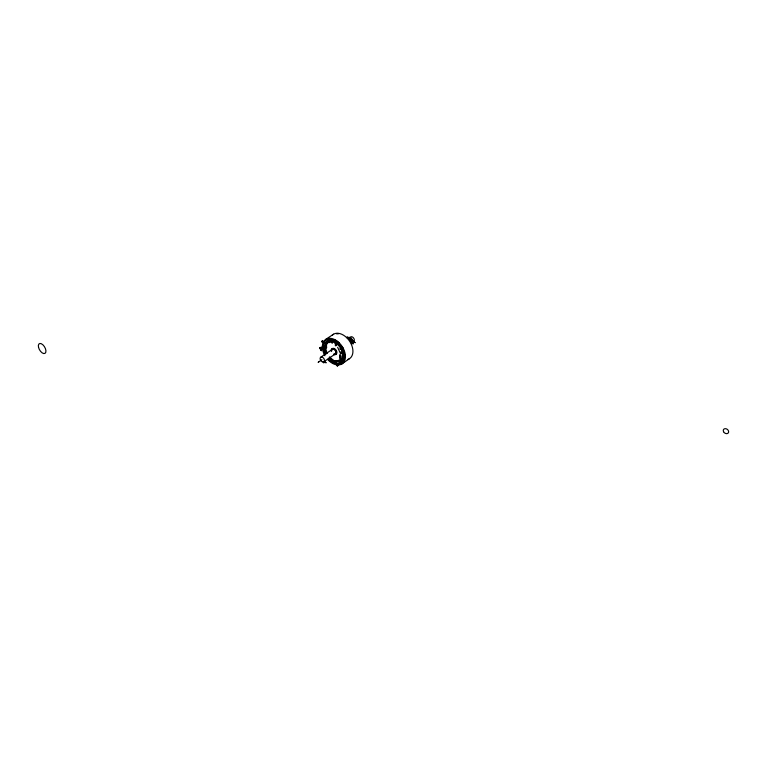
<?xml version="1.0" encoding="UTF-8"?>
<svg xmlns="http://www.w3.org/2000/svg" width="767" height="767" viewBox="0 0 767 767"><rect width="100%" height="100%" fill="white"/><g stroke="black" fill="none" stroke-linecap="round" stroke-linejoin="round"><path stroke-width="1.15" d="M351.823 342.533L351.909 343.539M353.769 342.264L352.408 342.235L352.868 341.19C354.996 342.418 352.801 341.43 352.398 341.718M353.261 342.619L353.175 341.603L352.369 341.593M353.779 342.092L353.28 342.437M332.149 343.022L331.91 342.178L332.14 343.031M324.048 348.486C323.137 346.387 326.387 348.88 326.656 346.636M325.62 353.884L326.358 353.51L324.92 348.736L326.732 347.518M337.95 343.28C333.549 337.94 332.619 341.449 328.084 339.503M338.448 363.663A10.201 6.769 55.7 0 1 335.284 363.031C334.249 360.969 331.67 359.32 329.915 359.752A10.192 6.75 55.8 0 1 328.659 358.592M335.649 343.971C338.094 344.747 334.326 346.742 335.562 345.064M344.565 359.061A10.22 6.798 55.7 0 1 343.971 360.174C342.101 359.483 340.27 361.573 340.28 363.213C339.052 361.497 335.831 361.497 335.284 363.031A10.192 6.759 55.7 0 1 329.915 359.752L329.599 359.253M336.991 364.689L337.748 365.715M338.18 333.971L337.509 333.463A0.997 0.997 0 0 0 337.039 333.76L336.876 334.057M319.714 347.499C320.932 347.691 320.424 349.79 320.155 347.758A1.074 0.709 56.2 0 0 319.734 347.748L320.769 347.719L321.028 349.225L319.666 348.515L320.692 348.103L320.836 349.349M346.991 337.442L347.317 336.771L347.202 338.026M340.788 357.01L340.107 355.389A1.093 0.729 55.5 0 0 339.676 355.38L340.721 355.361L340.548 356.933M340.653 355.763L339.656 355.14M319.983 348.026L320.616 349.071M339.915 355.667L339.934 356.482L340.721 356.578M336.176 345.447L335.725 344.297L335.534 345.246L336.435 345.131L335.294 343.156L335.706 345.351M324.019 362.599C323.367 361.257 323.923 364.267 323.08 361.621M335.783 345.457C336.886 346.473 336.445 343.434 335.505 344.364M337.787 364.766L336.742 365.034L337.662 365.964M328.151 358.937A10.192 6.75 55.8 0 0 329.407 360.097A10.201 6.759 55.7 0 0 334.776 363.376A10.201 6.769 55.7 0 0 339.915 363.548L340.423 363.194A10.211 6.778 55.7 0 0 343.971 360.174C343.127 358.831 342.772 354.498 344.795 355.179M355.505 342.648L353.52 341.986M340.366 356.597C339.043 355.552 341.411 357.317 340.241 355.226A1.093 0.729 55.5 0 0 339.867 355.255L339.676 355.38M323.137 341.353C320.347 340.059 324.019 344.68 322.341 341.536C323.732 340.097 320.807 342.274 323.214 342.561M322.159 341.008L322.293 342.14L323.099 342.312M335.697 344.23L336.243 345.438M330.97 340.097L325.524 343.741L324.844 347.854M336.828 364.737C338.707 364.967 337.355 363.529 338.151 364.824M324.805 342.427L324.211 342.878A10.201 6.769 55.9 0 0 323.319 348.295A10.192 6.759 55.9 0 0 325.218 354.584M324.901 348.764L324.182 348.64M337.969 342.772L338.64 342.676M340.529 356.713C338.726 356.55 340.606 354.728 340.443 356.511M336.886 364.315C336.147 366.252 338.573 366.684 336.54 364.661C338.113 364.124 336.234 365.897 337.116 364.478M323.895 362.762L324.058 361.401M341.651 364.095L349.129 358.908M339.465 362.139L343.971 358.994M339.465 362.312L343.05 359.828M339.493 362.494L343.089 360.011M340.327 362.024L343.031 360.164M339.57 362.676L343.165 360.193M339.915 363.548A10.211 6.778 55.7 0 0 343.463 360.528L343.971 360.174M337.585 364.67L336.694 364.45M334.671 361.842L336.473 360.605M343.463 360.528A10.23 6.798 55.7 0 0 344.431 355.102L344.939 354.757M334.623 361.986L336.425 360.749M334.623 362.158L336.416 360.921M334.652 362.34L336.454 361.094M334.728 362.523L337.384 360.739M334.834 362.686L336.636 361.449M334.968 362.839L337.518 360.95M335.802 362.369L339.397 359.896M334.776 363.376L335.284 363.031M329.407 360.097L329.915 359.752M352.417 341.957L352.916 341.488M344.431 355.102A10.23 6.807 55.7 0 0 342.533 348.726L343.041 348.381A10.23 6.807 55.8 0 0 342.235 346.799M352.417 342.072L352.925 341.612M323.636 361.928A2.79 1.831 55.8 0 0 323.08 357.671A2.79 1.831 55.8 0 0 320.127 358.908A2.79 1.831 55.8 0 0 323.636 361.928L335.553 353.798M352.408 342.235L352.925 341.775M353.194 341.689L353.683 341.257M353.232 341.881L353.721 341.44M353.261 342.072L353.76 341.631M351.919 343.089L353.549 343.856M353.271 342.255L353.779 341.814M351.42 343.702L351.919 343.271M353.271 342.523L353.779 342.178M350.615 338.506L351.113 338.17M336.608 344.632L336.732 343.702L337.02 344.575M320.922 357.086L332.466 349.263A2.761 1.831 55.8 0 1 334.45 349.186A2.761 1.831 55.8 0 1 336.195 351.324M324.211 342.878A10.211 6.778 55.9 0 1 327.682 339.781A10.22 6.788 55.9 0 1 332.84 339.858A10.23 6.798 55.9 0 1 338.285 343.137L338.793 342.791A10.23 6.807 55.9 0 0 334.748 339.963M323.319 348.295L323.827 347.95A10.201 6.769 55.9 0 1 324.719 342.533L325.524 343.741M324.892 343.386L329.427 340.347M325.026 343.53L330.472 339.886M325.179 343.645L330.625 340.002M325.333 343.721L330.932 340.107M319.734 347.748L319.925 347.614A1.074 0.709 56.2 0 1 320.347 347.624L320.692 348.113M320.942 347.317L321.229 348.18L321.354 347.25M332.84 339.858L333.348 339.522M327.682 339.781L328.199 339.436M326.569 342.092L329.292 340.27M325.965 339.244L333.54 334.201M321.9 359.665L318.123 362.331L318.688 362.091M319.877 348.132L320.501 348.237M339.81 355.773L340.462 355.878M322.245 340.97L322.926 341.257M336.981 364.603L337.605 364.891M340.117 348.966L340.721 348.966L339.896 348.86M341.229 348.343L341.555 347.863L341.047 348.074M325.381 342.437C325.85 343.913 329.235 340.922 327.979 340.117M329.676 356.943L330.884 358.179M329.177 357.269L330.385 358.505M344.719 354.21C342.465 353.194 342.801 349.848 342.935 348.208C341.19 347.969 338.487 345.131 339.11 343.3M337.624 347.307L340.644 353.865M323.732 361.66L323.799 362.465L323.281 361.717M340.96 351.708L341.43 353.74M321.133 347.183L321.229 348.18M336.732 343.702L336.828 344.709M337.873 363.961L337.969 364.958M335.294 343.156L335.534 345.62M347.652 337.796A3.72 2.512 55.8 0 1 352.072 339.244A3.72 2.512 55.8 0 1 351.794 343.894M348.506 338.928A3.73 2.512 55.8 0 1 351.056 342.686M324.911 355.687A14.707 9.76 55.8 0 1 330.836 338.362A14.707 9.76 55.8 0 1 345.303 358.285A14.707 9.76 55.8 0 1 327.701 359.522M332.197 335.256A14.621 9.779 55.8 0 1 349.905 341.641A14.621 9.779 55.8 0 1 347.518 359.55M325.726 354.239A10.192 6.759 55.9 0 1 323.827 347.95M338.285 343.137A10.23 6.807 55.8 0 1 342.533 348.726M331.795 349.944A2.761 1.831 55.8 0 1 334.259 349.56A2.761 1.831 55.8 0 1 335.984 352.647A2.761 1.831 55.8 0 1 334.124 354.105M331.67 351.094A2.761 1.831 55.8 0 1 331.66 350.481M336.349 351.976A2.761 1.831 55.8 0 1 336.214 353.117M350.001 338.046A2.723 1.841 55.8 0 1 352.043 336.838A2.723 1.841 55.8 0 1 354.258 339.532A2.723 1.841 55.8 0 1 352.973 341.679M331.555 350.701A3.404 2.263 55.8 0 1 334.048 348.467A3.404 2.263 55.8 0 1 336.866 352.619A3.404 2.263 55.8 0 1 333.875 354.114M331.171 350.96A3.404 2.263 55.8 0 1 333.434 348.649A3.404 2.263 55.8 0 1 336.464 352.369A3.404 2.263 55.8 0 1 334.191 354.661M348.17 338.621A2.732 1.841 55.8 0 1 350.807 339.676A2.732 1.841 55.8 0 1 351.497 342.686M350.816 338.832A2.732 1.841 55.8 0 1 351.305 339.33M347.691 337.758A3.72 2.512 55.8 0 1 351.574 339.58A3.72 2.512 55.8 0 1 351.842 343.865M328.765 342.331A10.652 7.085 55.8 0 1 337.911 342.897M338.602 343.443A10.652 7.085 55.8 0 1 339.915 344.709M341.085 346.147A10.652 7.085 55.8 0 1 343.213 350.222M343.463 351.075A10.652 7.085 55.8 0 1 340.634 359.781M329.407 341.909A10.642 7.085 55.8 0 1 332.801 340.423M343.884 356.732A10.642 7.085 55.8 0 1 341.267 359.349M329.647 341.708A10.652 7.085 55.8 0 1 341.449 348.141A10.652 7.085 55.8 0 1 340.002 360.222M343.156 358.045A10.633 7.085 55.8 0 1 341.267 358.438M343.434 357.882A10.642 7.085 55.8 0 1 341.9 358.908M342.523 358.477A10.633 7.085 55.8 0 1 340.644 358.87M329.618 342.657A10.633 7.085 55.8 0 1 330.682 341.056M327.221 353.376A10.661 7.076 55.8 0 1 330.711 341.718A10.661 7.076 55.8 0 1 342.274 352.226A10.661 7.076 55.8 0 1 335.38 360.787M333.204 359.886A10.661 7.076 55.8 0 1 331.095 358.419M320.529 348.525L319.868 348.506L320.529 348.525M320.769 350.001L321.469 350.653L320.769 350.001M323.626 342.791L324.336 343.443L323.626 342.791M325.304 362.12L326.004 362.772L325.304 362.12M339.551 357.393L340.26 358.045L339.551 357.393M334.268 360.758L334.441 361.621L334.297 360.711M324.834 345.572C325.486 347.202 326.176 343.904 324.834 345.572M340.203 358.611C340.634 360.346 341.583 357 340.203 358.611M326.109 344.556L326.675 345.14L326.148 344.498M38.532 347.355A5.628 2.924 59.6 0 0 44.985 353.376A5.628 2.924 59.6 0 0 42.914 344.824A5.628 2.924 59.6 0 0 38.532 347.355M723.578 431.763A2.924 2.253 36.8 0 0 728.247 432.962A2.924 2.253 36.8 0 0 726.033 428.743A2.924 2.253 36.8 0 0 723.578 431.763"/></g></svg>
